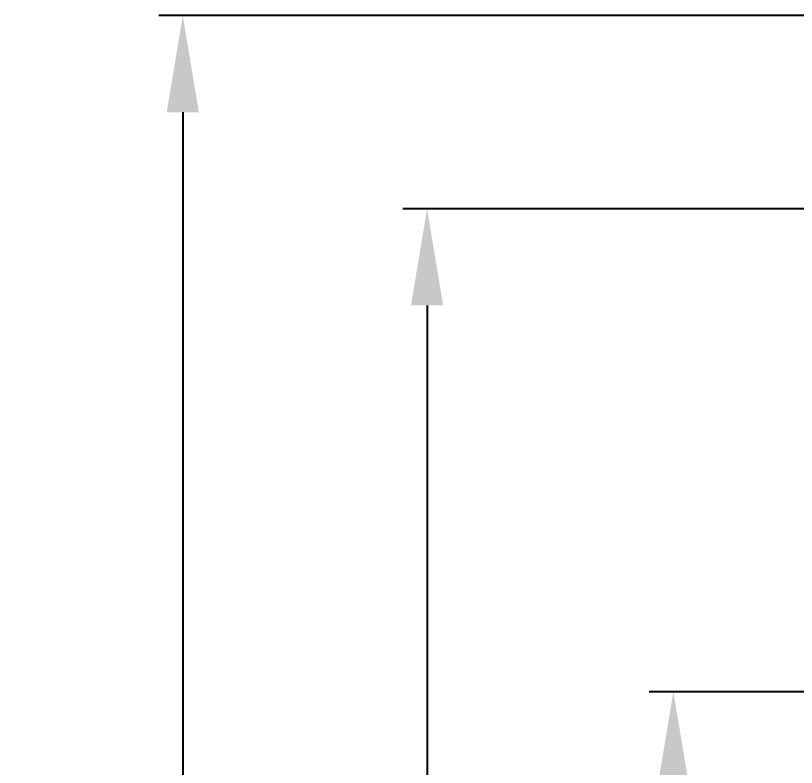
# Model space of a CAD drawing. Extents: x -5.3 to 5.7, y -1.2 to 8.2.
# Drawn here: x -5.292 to -3.272, y 4.483 to 6.429 of the extents above; entities that cross this region are included whole.
import ezdxf

# ---------------------------------------------------------------- set-up
doc = ezdxf.new("R2010")
doc.units = 0
doc.header["$LTSCALE"] = 0.5
doc.header["$MEASUREMENT"] = 0
doc.layers.get('Defpoints').update_dxf_attribs({"linetype": 'CONTINUOUS'})
doc.layers.add('CUST DWG', color=60, linetype='CONTINUOUS', lineweight=20)
doc.styles.get("Standard").update_dxf_attribs({"font": 'arial.ttf'})
doc.dimstyles.new('LSAD_CustDims', dxfattribs={"dimtxt": 1, "dimasz": 1, "dimexe": 0.0625, "dimexo": 0.042969, "dimgap": 0.0625, "dimtad": 0, "dimtih": 1, "dimtoh": 1, "dimdec": 3, "dimzin": 0, "dimdsep": 46, "dimlunit": 4, "dimtxsty": 'Standard', "dimcen": 0.125, "dimclrd": 256, "dimclre": 256, "dimclrt": 256, "dimadec": 0, "dimazin": 0, "dimtfac": 1, "dimtdec": 3, "dimtix": 1, "dimtofl": 0, "dimtmove": 0, "dimatfit": 3, "dimfxl": 1, "dimfrac": 2, "dimtolj": 1, "dimtzin": 0, "dimarcsym": 0})

# ---------------------------------------------------------------- blocks, each defined once
blk = doc.blocks.new('*D1')
at = {"layer": 'CUST DWG', "lineweight": -2, "ltscale": 0.5, "transparency": 16777216}
for p, q in [((-2.5142, 4.6792), (-3.6527, 4.6792)), ((-3.5902, 4.4292), (-3.5902, 1.799)), ((-3.5902, 0.25), (-3.5902, 1.4155)), ((-1.333, 0), (-3.6527, 0))]:
    blk.add_line(p, q, dxfattribs=at)
at = {"layer": 'CUST DWG', "ltscale": 0.5, "transparency": 16777216}
for points in [[(-3.6319, 4.4292), (-3.5485, 4.4292), (-3.5902, 4.6792)], [(-3.6319, 0.25), (-3.5485, 0.25), (-3.5902, 0)]]:
    blk.add_solid(points, dxfattribs=at)
at = {"layer": 'Defpoints', "color": 0, "ltscale": 0.5, "transparency": 16777216}
for p in [(-3.5902, 4.6792), (-2.4712, 4.6792), (-1.29, 0)]:
    blk.add_point(p, dxfattribs=at)
at = {"layer": 'CUST DWG', "ltscale": 0.5, "transparency": 16777216, "insert": (-3.5902, 1.6072), "char_height": 0.25, "attachment_point": 5}
blk.add_mtext('\\A1;4 5/8"', dxfattribs=at)
blk = doc.blocks.new('*D2')
at = {"layer": 'CUST DWG', "lineweight": -2, "ltscale": 0.5, "transparency": 16777216}
for p, q in [((-2.5142, 5.9292), (-4.2898, 5.9292)), ((-4.2273, 5.6792), (-4.2273, 2.363)), ((-4.2273, 0.25), (-4.2273, 1.9795)), ((-1.983, 0), (-4.2898, 0))]:
    blk.add_line(p, q, dxfattribs=at)
at = {"layer": 'CUST DWG', "ltscale": 0.5, "transparency": 16777216}
for points in [[(-4.269, 5.6792), (-4.1857, 5.6792), (-4.2273, 5.9292)], [(-4.269, 0.25), (-4.1857, 0.25), (-4.2273, 0)]]:
    blk.add_solid(points, dxfattribs=at)
at = {"layer": 'Defpoints', "color": 0, "ltscale": 0.5, "transparency": 16777216}
for p in [(-4.2273, 5.9292), (-2.4712, 5.9292), (-1.94, 0)]:
    blk.add_point(p, dxfattribs=at)
at = {"layer": 'CUST DWG', "ltscale": 0.5, "transparency": 16777216, "insert": (-4.2273, 2.1713), "char_height": 0.25, "attachment_point": 5}
blk.add_mtext('\\A1;5 7/8"', dxfattribs=at)
blk = doc.blocks.new('*D3')
at = {"layer": 'CUST DWG', "lineweight": -2, "ltscale": 0.5, "transparency": 16777216}
for p, q in [((-1.3429, 6.4292), (-4.9217, 6.4292)), ((-4.8592, 6.1792), (-4.8592, 2.9333)), ((-4.8592, 0.2499), (-4.8592, 2.5496)), ((-1.333, -0.0001), (-4.9217, -0.0001))]:
    blk.add_line(p, q, dxfattribs=at)
at = {"layer": 'CUST DWG', "ltscale": 0.5, "transparency": 16777216}
for points in [[(-4.9008, 6.1792), (-4.8175, 6.1792), (-4.8592, 6.4292)], [(-4.9008, 0.2499), (-4.8175, 0.2499), (-4.8592, -0.0001)]]:
    blk.add_solid(points, dxfattribs=at)
at = {"layer": 'Defpoints', "color": 0, "ltscale": 0.5, "transparency": 16777216}
for p in [(-4.8592, 6.4292), (-1.2999, 6.4292), (-1.29, -0.0001)]:
    blk.add_point(p, dxfattribs=at)
at = {"layer": 'CUST DWG', "ltscale": 0.5, "transparency": 16777216, "insert": (-4.8592, 2.7414), "char_height": 0.25, "attachment_point": 5}
blk.add_mtext('\\A1;6 3/8"', dxfattribs=at)

msp = doc.modelspace()

# ---------------------------------------------------------------- dimensions: what is measured, and where the dimension line sits
at = {"layer": 'CUST DWG', "ltscale": 0.5, "transparency": 16777216}
for base, p1, p2, picture, middle in [((-4.8592, 6.4292), (-1.29, -0.0001), (-1.2999, 6.4292), '*D3', (-4.8592, 2.7414)), ((-4.2273, 5.9292), (-1.94, 0), (-2.4712, 5.9292), '*D2', (-4.2273, 2.1713)), ((-3.5902, 4.6792), (-1.29, 0), (-2.4712, 4.6792), '*D1', (-3.5902, 1.6072))]:
    dim = msp.add_linear_dim(base=base, p1=p1, p2=p2, angle=90, dimstyle='LSAD_CustDims', override={"dimtxt": 0.25, "dimasz": 0.25}, dxfattribs=at)
    dim.commit()
    dim.dimension.update_dxf_attribs({"geometry": picture, "text_midpoint": middle, "dimtype": 128})

doc.saveas('drawing.dxf')
